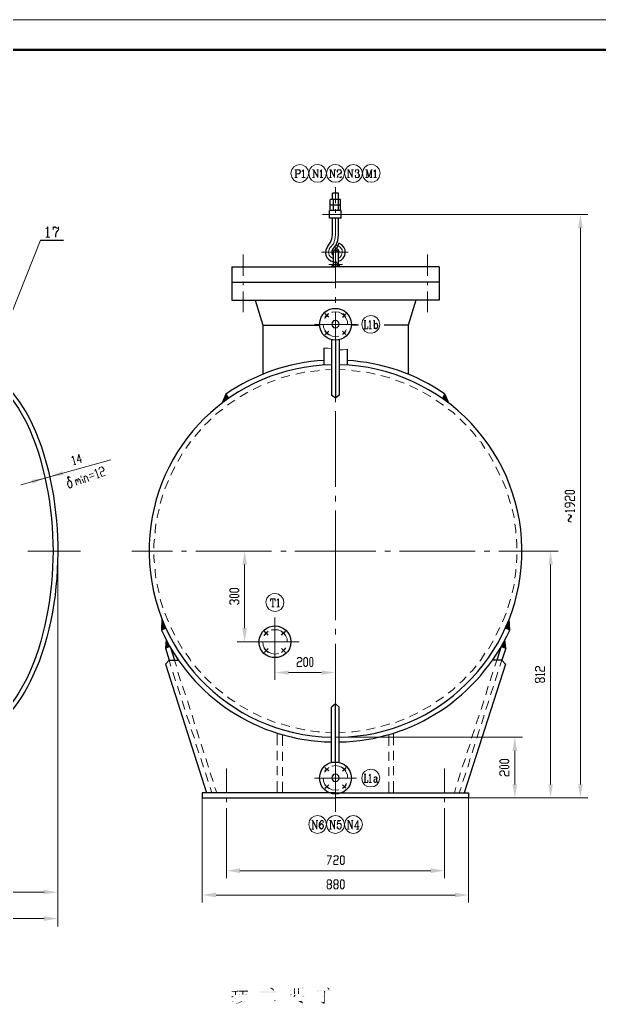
# Model space of a CAD drawing. Header units: millimetres. Extents: x -219 to 948, y -831 to -7.
# Drawn here: x 429.2 to 694.8, y -462.1 to -7 of the extents above; entities that cross this region are included whole.
import ezdxf

# ---------------------------------------------------------------- set-up
doc = ezdxf.new("R2010")
doc.units = ezdxf.units.MM
doc.layers.add('1', color=7, linetype='Continuous')

msp = doc.modelspace()

# ---------------------------------------------------------------- hatches: boundary and pattern name
h = msp.add_hatch(color=0)
h.dxf.hatch_style = 2
h.paths.add_polyline_path([(685.12, -102.39), (687.28, -102.39), (686.2, -96.27)])
h = msp.add_hatch(color=0)
h.dxf.hatch_style = 2
h.paths.add_polyline_path([(571.9, -120.21), (572.62, -120.21), (572.8, -119.13)])
h = msp.add_hatch(color=0)
h.dxf.hatch_style = 2
h.paths.add_polyline_path([(572.62, -120.21), (572.8, -119.13), (572.98, -119.67)])
h = msp.add_hatch(color=0)
h.dxf.hatch_style = 2
h.paths.add_polyline_path([(572.62, -120.21), (572.98, -120.21), (572.98, -119.67)])
h = msp.add_hatch(color=0)
h.dxf.hatch_style = 2
h.paths.add_polyline_path([(572.98, -120.21), (572.98, -119.67), (573.16, -120.03)])
h = msp.add_hatch(color=0)
h.dxf.hatch_style = 2
h.paths.add_polyline_path([(572.98, -120.21), (573.34, -120.21), (573.16, -120.03)])
h = msp.add_hatch(color=0)
h.dxf.hatch_style = 2
h.paths.add_polyline_path([(573.34, -120.21), (573.16, -120.03), (573.34, -120.03)])
h = msp.add_hatch(color=0)
h.dxf.hatch_style = 2
h.paths.add_polyline_path([(573.34, -120.21), (573.34, -120.03), (573.7, -120.21)])
h = msp.add_hatch(color=0)
h.dxf.hatch_style = 2
h.paths.add_polyline_path([(574.42, -120.21), (574.42, -120.03), (574.24, -120.21)])
h = msp.add_hatch(color=0)
h.dxf.hatch_style = 2
h.paths.add_polyline_path([(574.78, -120.21), (574.42, -120.21), (574.6, -120.03)])
h = msp.add_hatch(color=0)
h.dxf.hatch_style = 2
h.paths.add_polyline_path([(574.42, -120.21), (574.6, -120.03), (574.42, -120.03)])
h = msp.add_hatch(color=0)
h.dxf.hatch_style = 2
h.paths.add_polyline_path([(574.78, -120.21), (574.78, -119.67), (574.6, -120.03)])
h = msp.add_hatch(color=0)
h.dxf.hatch_style = 2
h.paths.add_polyline_path([(575.14, -120.21), (575.14, -119.13), (574.78, -119.67)])
h = msp.add_hatch(color=0)
h.dxf.hatch_style = 2
h.paths.add_polyline_path([(575.14, -120.21), (574.78, -120.21), (574.78, -119.67)])
h = msp.add_hatch(color=0)
h.dxf.hatch_style = 2
h.paths.add_polyline_path([(575.86, -120.21), (575.14, -120.21), (575.14, -119.13)])
h = msp.add_hatch(color=0)
h.dxf.hatch_style = 2
h.paths.add_polyline_path([(523.66, -178.71), (524.92, -180.69), (522.04, -182.67)])
h = msp.add_hatch(color=0)
h.dxf.hatch_style = 2
h.paths.add_polyline_path([(624.1, -178.71), (623.02, -180.69), (625.72, -182.67)])
h = msp.add_hatch(color=0)
h.dxf.hatch_style = 2
h.paths.add_polyline_path([(434.56, -217.95), (435.1, -219.75), (440.86, -217.23)])
h = msp.add_hatch(color=0)
h.dxf.hatch_style = 2
h.paths.add_polyline_path([(448.78, -213.99), (449.32, -215.79), (443.02, -216.51)])
h = msp.add_hatch(color=0)
h.dxf.hatch_style = 2
h.paths.add_polyline_path([(531.22, -256.83), (533.38, -256.83), (532.3, -250.71)])
h = msp.add_hatch(color=0)
h.dxf.hatch_style = 2
h.paths.add_polyline_path([(671.62, -256.83), (673.6, -256.83), (672.52, -250.71)])
h = msp.add_hatch(color=0)
h.dxf.hatch_style = 2
h.paths.add_polyline_path([(496.12, -285.99), (494.14, -286.89), (494.32, -281.67)])
h = msp.add_hatch(color=0)
h.dxf.hatch_style = 2
h.paths.add_polyline_path([(651.82, -285.99), (653.8, -286.89), (653.62, -281.67)])
h = msp.add_hatch(color=0)
h.dxf.hatch_style = 2
h.paths.add_polyline_path([(531.22, -285.99), (533.38, -285.99), (532.3, -292.29)])
h = msp.add_hatch(color=0)
h.dxf.hatch_style = 2
h.paths.add_polyline_path([(498.1, -294.45), (495.94, -295.17), (496.3, -291.21)])
h = msp.add_hatch(color=0)
h.dxf.hatch_style = 2
h.paths.add_polyline_path([(649.84, -294.45), (652, -295.17), (651.64, -291.21)])
h = msp.add_hatch(color=0)
h.dxf.hatch_style = 2
h.paths.add_polyline_path([(552.46, -305.43), (552.46, -307.41), (546.16, -306.33)])
h = msp.add_hatch(color=0)
h.dxf.hatch_style = 2
h.paths.add_polyline_path([(567.58, -305.43), (567.58, -307.41), (573.88, -306.33)])
h = msp.add_hatch(color=0)
h.dxf.hatch_style = 2
h.paths.add_polyline_path([(655.06, -342.33), (657.22, -342.33), (656.14, -336.03)])
h = msp.add_hatch(color=0)
h.dxf.hatch_style = 2
h.paths.add_polyline_path([(655.06, -357.63), (657.22, -357.63), (656.14, -363.75)])
h = msp.add_hatch(color=0)
h.dxf.hatch_style = 2
h.paths.add_polyline_path([(671.62, -357.63), (673.6, -357.63), (672.52, -363.75)])
h = msp.add_hatch(color=0)
h.dxf.hatch_style = 2
h.paths.add_polyline_path([(685.12, -357.63), (687.28, -357.63), (686.2, -363.75)])
h = msp.add_hatch(color=0)
h.dxf.hatch_style = 2
h.paths.add_polyline_path([(530.14, -396.15), (530.14, -398.31), (524.02, -397.23)])
h = msp.add_hatch(color=0)
h.dxf.hatch_style = 2
h.paths.add_polyline_path([(617.62, -396.15), (617.62, -398.31), (623.92, -397.23)])
h = msp.add_hatch(color=0)
h.dxf.hatch_style = 2
h.paths.add_polyline_path([(440.32, -406.05), (440.32, -408.03), (446.62, -407.13)])
h = msp.add_hatch(color=0)
h.dxf.hatch_style = 2
h.paths.add_polyline_path([(519.16, -407.31), (519.16, -409.47), (512.86, -408.39)])
h = msp.add_hatch(color=0)
h.dxf.hatch_style = 2
h.paths.add_polyline_path([(628.78, -407.31), (628.78, -409.47), (634.9, -408.39)])
h = msp.add_hatch(color=0)
h.dxf.hatch_style = 2
h.paths.add_polyline_path([(440.32, -418.11), (440.32, -420.27), (446.62, -419.19)])
h = msp.add_hatch(color=0)
h.dxf.hatch_style = 2
h.paths.add_polyline_path([(558.94, -450.51), (558.4, -451.05), (552.28, -451.23), (552.46, -451.41), (552.64, -451.23), (559.66, -451.23)])
h = msp.add_hatch(color=0)
h.dxf.hatch_style = 2
h.paths.add_polyline_path([(529.06, -452.13), (528.7, -452.49), (526.18, -452.49), (526.54, -452.67), (526.9, -452.67), (529.6, -452.67)])
h = msp.add_hatch(color=0)
h.dxf.hatch_style = 2
h.paths.add_polyline_path([(526.54, -454.83), (526.36, -454.83), (526.18, -454.83), (526.54, -455.55), (526.72, -455.37), (526.72, -455.19), (526.9, -455.19), (527.08, -455.19), (527.26, -455.01), (527.44, -454.83), (527.62, -454.83), (527.8, -454.83)])
h = msp.add_hatch(color=0)
h.dxf.hatch_style = 2
h.paths.add_polyline_path([(528.34, -452.67), (527.8, -452.67), (527.8, -454.47), (528.34, -454.11)])
h = msp.add_hatch(color=0)
h.dxf.hatch_style = 2
h.paths.add_polyline_path([(533.38, -451.95), (533.02, -452.31), (529.6, -452.31), (529.78, -452.67), (533.92, -452.67)])
h = msp.add_hatch(color=0)
h.dxf.hatch_style = 2
h.paths.add_polyline_path([(533.02, -453.75), (532.66, -454.11), (529.6, -454.11), (529.78, -454.29), (530.14, -454.11), (533.38, -454.11)])
h = msp.add_hatch(color=0)
h.dxf.hatch_style = 2
h.paths.add_polyline_path([(531.76, -454.11), (531.76, -452.67), (531.22, -452.67), (531.22, -454.11)])
h = msp.add_hatch(color=0)
h.dxf.hatch_style = 2
h.paths.add_polyline_path([(546.16, -452.31), (545.8, -452.67), (539.32, -452.67), (539.5, -453.03), (539.68, -453.03), (546.88, -453.03)])
h = msp.add_hatch(color=0)
h.dxf.hatch_style = 2
h.paths.add_polyline_path([(544.18, -450.87), (544, -451.05), (544.18, -451.23), (544.54, -451.41), (544.72, -451.59), (544.9, -451.59), (545.08, -451.77), (545.08, -451.95), (545.44, -452.31), (545.62, -452.31), (545.62, -452.13), (545.62, -451.95), (545.62, -451.59), (545.26, -451.23), (545.08, -451.23), (544.9, -451.23), (544.72, -451.05), (544.54, -451.05), (544.36, -450.87)])
h = msp.add_hatch(color=0)
h.dxf.hatch_style = 2
h.paths.add_polyline_path([(559.12, -454.47), (558.58, -455.19), (552.1, -455.19), (552.28, -455.37), (552.64, -455.37), (552.82, -455.19), (559.84, -455.19)])
h = msp.add_hatch(color=0)
h.dxf.hatch_style = 2
h.paths.add_polyline_path([(553.18, -451.95), (553.18, -452.31), (555.34, -452.31), (553.72, -452.31)])
h = msp.add_hatch(color=0)
h.dxf.hatch_style = 2
h.paths.add_polyline_path([(553.18, -453.93), (553.18, -454.47), (553.72, -454.29), (553.72, -453.93), (558.22, -453.93)])
h = msp.add_hatch(color=0)
h.dxf.hatch_style = 2
h.paths.add_polyline_path([(554.98, -451.23), (554.98, -452.31), (553.72, -452.31), (555.34, -452.31), (555.34, -451.23), (556.78, -451.23)])
h = msp.add_hatch(color=0)
h.dxf.hatch_style = 2
h.paths.add_polyline_path([(555.16, -454.11), (554.98, -454.29), (554.98, -454.47), (554.98, -454.65), (554.98, -454.83), (554.8, -454.83), (554.62, -455.19), (555.16, -455.19), (555.34, -454.83), (555.7, -454.47), (555.88, -454.47)])
h = msp.add_hatch(color=0)
h.dxf.hatch_style = 2
h.paths.add_polyline_path([(557.14, -451.23), (554.98, -451.23), (556.78, -451.23), (556.78, -452.31), (557.14, -452.31)])
h = msp.add_hatch(color=0)
h.dxf.hatch_style = 2
h.paths.add_polyline_path([(554.98, -452.49), (554.98, -453.75), (555.34, -453.75), (555.34, -452.49), (556.78, -452.49)])
h = msp.add_hatch(color=0)
h.dxf.hatch_style = 2
h.paths.add_polyline_path([(557.14, -452.49), (554.98, -452.49), (556.78, -452.49), (556.78, -453.75), (554.98, -453.75), (557.14, -453.75)])
h = msp.add_hatch(color=0)
h.dxf.hatch_style = 2
h.paths.add_polyline_path([(571.9, -451.95), (571.54, -452.31), (565.24, -452.31), (565.42, -452.67), (565.78, -452.67), (566.14, -452.49), (572.62, -452.49)])
h = msp.add_hatch(color=0)
h.dxf.hatch_style = 2
h.paths.add_polyline_path([(569.2, -452.49), (568.66, -452.49), (568.66, -455.01), (568.3, -455.19), (568.66, -455.19), (568.66, -457.17), (568.48, -457.35), (568.3, -457.53), (568.12, -457.53), (569.02, -457.53), (569.02, -453.03), (569.38, -453.03), (569.2, -452.67)])
h = msp.add_hatch(color=0)
h.dxf.hatch_style = 2
h.paths.add_polyline_path([(570.1, -450.69), (569.92, -450.69), (570.1, -450.87), (570.64, -451.59), (570.64, -451.77), (570.82, -451.95), (571, -451.95), (571, -451.77), (571.18, -451.59), (571, -451.23), (570.82, -451.23), (570.64, -450.87), (570.46, -450.87), (570.28, -450.87)])
h = msp.add_hatch(color=0)
h.dxf.hatch_style = 2
h.paths.add_polyline_path([(526.54, -457.35), (526.54, -457.53), (527.62, -457.53), (527.26, -457.53), (527.26, -457.35)])
h = msp.add_hatch(color=0)
h.dxf.hatch_style = 2
h.paths.add_polyline_path([(530.86, -456.99), (530.5, -457.35), (530.14, -457.35), (529.78, -457.71), (529.6, -457.71), (529.42, -457.89), (529.24, -457.89), (529.06, -458.07), (528.88, -458.07), (528.7, -458.07), (528.52, -458.07), (528.34, -458.25), (528.34, -458.43), (528.7, -458.25), (529.06, -458.25), (529.06, -458.07), (529.42, -458.07), (529.6, -458.07), (529.78, -457.89), (529.96, -457.89), (530.14, -457.71), (530.32, -457.71), (530.5, -457.53), (530.68, -457.53), (530.86, -457.35), (531.04, -457.35), (531.22, -456.99), (531.4, -456.99)])
h = msp.add_hatch(color=0)
h.dxf.hatch_style = 2
h.paths.add_polyline_path([(545.62, -456.63), (545.8, -456.81), (545.98, -456.99), (546.16, -456.99), (546.34, -456.99), (546.7, -456.63), (546.88, -456.63)])
h = msp.add_hatch(color=0)
h.dxf.hatch_style = 2
h.paths.add_polyline_path([(557.86, -456.99), (556.6, -456.99), (556.78, -456.99), (557.14, -457.17), (557.14, -457.35), (557.5, -457.35), (557.86, -457.53), (558.04, -457.71), (558.22, -457.71), (558.4, -457.71), (558.58, -458.07), (558.94, -458.07), (558.94, -457.53), (558.76, -457.35), (558.58, -457.35), (558.58, -457.17), (558.4, -457.17), (558.4, -456.99), (558.04, -456.99)])
h = msp.add_hatch(color=0)
h.dxf.hatch_style = 2
h.paths.add_polyline_path([(567.22, -457.35), (567.22, -457.53), (567.4, -457.53), (567.58, -457.71), (567.76, -457.71), (567.94, -457.71), (568.12, -457.89), (568.12, -458.07), (568.3, -458.07), (568.3, -458.25), (568.66, -458.25), (569.02, -457.89), (569.02, -457.71), (569.02, -457.53), (567.94, -457.53), (567.58, -457.35)])

# ---------------------------------------------------------------- linework, layer by layer
at = {"layer": '1', "color": 0, "lineweight": 5}
for points in [[(-218.84, -6.99), (-218.84, -830.85), (947.56, -830.85), (947.56, -6.99), (-218.84, -6.99)], [(555.7, -75.75), (555.7, -79.35)], [(555.88, -75.75), (555.88, -79.35)], [(558.58, -76.47), (559.3, -75.75), (559.3, -79.35)], [(559.3, -75.75), (559.3, -79.35)], [(563.44, -75.75), (563.98, -75.75)], [(563.98, -75.75), (563.98, -79.35)], [(563.98, -75.75), (565.78, -78.99)], [(563.98, -76.11), (565.78, -79.35), (565.78, -75.75)], [(565.42, -75.75), (566.14, -75.75)], [(566.86, -76.47), (567.58, -75.75), (567.58, -79.35)], [(567.4, -75.75), (567.4, -79.35)], [(571.18, -75.75), (571.9, -75.75)], [(571.72, -75.75), (571.72, -79.35)], [(571.9, -75.75), (573.52, -78.99)], [(571.9, -76.11), (573.52, -79.35), (573.52, -75.75)], [(573.16, -75.75), (574.06, -75.75)], [(575.86, -75.75), (576.22, -75.75), (576.4, -76.11), (576.58, -76.47), (576.58, -76.83), (576.4, -77.19), (575.5, -77.91)], [(579.46, -75.75), (580, -75.75)], [(579.82, -75.75), (579.82, -79.35)], [(580, -75.75), (581.62, -78.99)], [(580, -76.11), (581.62, -79.35), (581.62, -75.75)], [(581.26, -75.75), (582.16, -75.75)], [(583.06, -76.47), (583.06, -76.47), (583.06, -76.83), (582.88, -76.47), (582.88, -76.47), (583.06, -76.11), (583.06, -75.75), (583.6, -75.75), (584.14, -75.75), (584.5, -75.75), (584.68, -76.11), (584.68, -76.83), (584.5, -77.19), (584.14, -77.19), (583.78, -77.19)], [(587.74, -75.75), (588.46, -75.75)], [(588.28, -75.75), (588.28, -79.35)], [(588.28, -75.75), (589.18, -79.35), (590.26, -75.75), (590.26, -79.35)], [(588.46, -75.75), (589.18, -78.99)], [(590.26, -75.75), (590.8, -75.75)], [(590.44, -75.75), (590.44, -79.35)], [(591.52, -76.47), (591.88, -76.11), (592.24, -75.75), (592.24, -79.35)], [(592.06, -75.75), (592.06, -79.35)], [(555.34, -79.35), (556.42, -79.35)], [(558.58, -79.35), (560.02, -79.35)], [(563.44, -79.35), (564.34, -79.35)], [(566.86, -79.35), (568.12, -79.35)], [(571.18, -79.35), (572.08, -79.35)], [(574.78, -78.99), (574.78, -78.99), (575.14, -78.99), (575.86, -79.35), (576.22, -79.35), (576.58, -78.99), (576.58, -78.99)], [(575.14, -78.99), (575.86, -79.35), (576.4, -79.35), (576.58, -79.35), (576.58, -78.99), (576.58, -78.63)], [(579.46, -79.35), (580.36, -79.35)], [(584.5, -77.55), (584.68, -78.27), (584.68, -78.63), (584.5, -78.99), (584.5, -79.35), (584.14, -79.35)], [(587.74, -79.35), (588.82, -79.35)], [(589.9, -79.35), (590.8, -79.35)], [(591.52, -79.35), (592.78, -79.35)], [(573.88, -91.05), (573.88, -83.67)], [(573.88, -95.55), (573.88, -93.75)], [(580.18, -96.27), (567.94, -96.27)], [(573.88, -105.63), (573.88, -98.25)], [(580.18, -96.27), (689.62, -96.27)], [(441.22, -102.75), (441.58, -102.57), (442.12, -101.85), (442.12, -106.71)], [(441.94, -102.03), (441.94, -106.71)], [(444.46, -101.85), (444.46, -103.29)], [(444.46, -102.75), (444.64, -102.39), (445, -101.85), (445.36, -101.85), (446.26, -102.57), (446.62, -102.57), (446.98, -102.39), (446.98, -101.85)], [(444.64, -102.39), (445, -102.03), (445.36, -102.03), (446.26, -102.57)], [(446.98, -103.29), (445.9, -104.37), (445.72, -104.91), (445.54, -105.63), (445.54, -106.71)], [(446.98, -101.85), (446.98, -102.57), (446.98, -103.29), (446.08, -104.37), (445.9, -104.91), (445.72, -105.63), (445.72, -106.71)], [(686.2, -357.63), (686.2, -102.39)], [(414.22, -169.35), (438.7, -107.97)], [(441.22, -106.71), (443.02, -106.71)], [(571.54, -111.39), (572.98, -109.77), (573.7, -107.79), (573.88, -105.63)], [(579.82, -113.55), (567.58, -113.55)], [(573.88, -130.11), (573.88, -111.39)], [(575.14, -116.43), (576.04, -115.89), (576.76, -114.99), (576.94, -113.73), (576.94, -112.47), (576.22, -111.39), (575.14, -110.67), (574.06, -110.49)], [(531.58, -114.63), (531.58, -124.35)], [(616.18, -114.63), (616.18, -124.35)], [(577.12, -119.13), (570.82, -119.13)], [(531.58, -127.05), (531.58, -128.67)], [(616.18, -127.05), (616.18, -128.67)], [(531.58, -131.55), (531.58, -141.09)], [(616.18, -131.55), (616.18, -141.09)], [(573.88, -136.77), (573.88, -134.25)], [(579.46, -146.67), (579.46, -145.23), (578.74, -143.79), (578.02, -142.71), (576.76, -141.63), (575.5, -141.09), (573.88, -140.91), (572.44, -141.09), (572.26, -141.27)], [(573.88, -175.65), (573.88, -140.91)], [(569.92, -142.53), (569.92, -142.71), (569.02, -143.79), (569.02, -143.97)], [(587.02, -144.87), (587.92, -144.87)], [(587.38, -144.87), (587.38, -148.65)], [(587.56, -144.87), (587.56, -148.65)], [(589.36, -145.59), (589.54, -145.41), (589.9, -144.87), (589.9, -148.65)], [(589.9, -145.05), (589.9, -148.65)], [(591.34, -144.87), (591.88, -144.87)], [(591.7, -144.87), (591.7, -148.65)], [(591.88, -144.87), (591.88, -148.65)], [(573.88, -146.67), (564.34, -146.67)], [(568.3, -146.67), (568.48, -148.11), (569.02, -149.37), (569.92, -150.63), (571.18, -151.53), (572.44, -152.07), (573.88, -152.25), (575.5, -152.07), (575.5, -152.07)], [(573.88, -146.67), (583.6, -146.67)], [(577.84, -150.63), (578.02, -150.63), (578.74, -149.37), (578.92, -149.19)], [(579.46, -146.67), (579.46, -146.49)], [(587.02, -148.65), (588.82, -148.65), (588.82, -147.57), (588.82, -148.65)], [(589.36, -148.65), (590.44, -148.65)], [(591.88, -146.67), (592.06, -146.31), (592.42, -146.13), (592.6, -146.13), (592.96, -146.31), (593.14, -146.67), (593.32, -147.21), (593.32, -147.57), (593.14, -148.11), (592.96, -148.47), (592.6, -148.65), (592.42, -148.65), (592.06, -148.47), (591.88, -148.11)], [(592.6, -146.13), (592.78, -146.31), (593.14, -146.67), (593.14, -147.21), (593.14, -147.57), (593.14, -148.11), (592.78, -148.47), (592.6, -148.65)], [(568.66, -157.65), (570.46, -157.65), (572.08, -157.83)], [(575.68, -158.37), (577.48, -158.37), (579.28, -158.01)], [(566.68, -167.73), (565.78, -167.91), (562.54, -168.27)], [(572.08, -167.37), (569.38, -167.55)], [(578.38, -167.55), (575.68, -167.37)], [(585.22, -168.27), (581.98, -167.91), (581.26, -167.73)], [(546.34, -172.23), (542.56, -173.67)], [(553, -170.07), (549.04, -171.15)], [(559.84, -168.63), (559.66, -168.63), (555.7, -169.53)], [(592.06, -169.53), (588.28, -168.63), (588.1, -168.63)], [(598.9, -171.15), (594.76, -170.07)], [(605.38, -173.67), (601.42, -172.23)], [(539.86, -174.75), (536.26, -176.55)], [(611.68, -176.55), (607.9, -174.75)], [(527.8, -181.41), (525.1, -183.21), (524.38, -183.75)], [(533.74, -177.81), (530.32, -179.79), (530.14, -179.79)], [(573.88, -182.31), (573.88, -179.79)], [(617.62, -179.79), (617.44, -179.79), (614.02, -177.81)], [(623.38, -183.75), (622.66, -183.21), (619.96, -181.41)], [(522.22, -185.55), (520.24, -186.99), (518.98, -188.07)], [(573.88, -221.19), (573.88, -186.45)], [(628.78, -188.07), (627.7, -186.99), (625.54, -185.55)], [(517, -190.05), (515.56, -191.31), (513.94, -192.93)], [(633.82, -192.93), (632.38, -191.31), (630.94, -190.05)], [(512.14, -194.91), (511.24, -195.99), (509.44, -198.15)], [(638.5, -198.15), (636.7, -195.99), (635.62, -194.91)], [(507.64, -200.31), (507.28, -200.67), (505.3, -203.55)], [(642.46, -203.55), (640.66, -200.67), (640.12, -200.31)], [(470.92, -208.77), (429.7, -220.29)], [(453.1, -207.87), (453.46, -207.15), (454.54, -211.11)], [(457.6, -208.77), (455.62, -209.31), (456.34, -206.25), (457.42, -210.21)], [(503.68, -206.07), (501.7, -209.49)], [(646.24, -209.49), (644.26, -206.07), (644.08, -206.07)], [(454, -211.11), (454.9, -210.93)], [(463.54, -213.99), (463.9, -213.09), (465.34, -217.05)], [(465.52, -213.27), (465.7, -212.37), (466.78, -212.01), (467.5, -212.55), (467.86, -213.27), (467.5, -213.99), (466.42, -214.35), (466.24, -215.07), (466.78, -216.51), (468.58, -215.79)], [(500.26, -212.01), (498.46, -215.79)], [(649.3, -215.79), (647.5, -212.01)], [(452.02, -221.55), (451.66, -221.19), (451.3, -220.29), (451.3, -218.85), (451.66, -218.49), (452.02, -218.31), (452.02, -218.31), (452.38, -218.49), (452.74, -218.67), (452.92, -219.03), (453.1, -219.75), (453.28, -220.47), (453.1, -221.19), (452.74, -221.55)], [(455.44, -220.47), (454.54, -217.95)], [(454.9, -218.67), (455.08, -217.77), (455.8, -218.31), (455.98, -219.03)], [(455.8, -218.31), (455.98, -217.41), (456.7, -217.95), (457.42, -219.75)], [(457.42, -216.87), (457.24, -216.15)], [(458.5, -219.39), (457.78, -217.59)], [(459.4, -219.21), (458.5, -216.51)], [(458.68, -217.23), (458.86, -216.33), (459.4, -216.15), (460.12, -216.69), (460.84, -218.67)], [(461.02, -215.61), (462.82, -214.89)], [(463.36, -216.15), (461.38, -216.87)], [(464.8, -217.23), (465.7, -216.87)], [(497.38, -218.31), (495.76, -222.09)], [(652.18, -222.09), (650.56, -218.31)], [(683.5, -223.89), (682.78, -224.43), (679.9, -224.43), (679.18, -223.89), (679.18, -223.35), (679.9, -222.81), (682.78, -222.81), (683.5, -223.35), (683.5, -223.89)], [(494.86, -224.79), (493.6, -228.75)], [(573.88, -227.85), (573.88, -225.33)], [(654.16, -228.75), (652.9, -224.79)], [(679.9, -227.49), (679.18, -226.95), (679.18, -225.87), (679.9, -225.51), (680.62, -225.51), (681.34, -225.87), (681.34, -226.95), (682.06, -227.49), (683.5, -227.49), (683.5, -225.51)], [(493.06, -231.45), (492.16, -235.05), (492.16, -235.41)], [(573.88, -250.71), (573.88, -231.99)], [(655.78, -235.41), (655.78, -235.05), (654.88, -231.45)], [(683.5, -230.19), (683.5, -229.65), (682.06, -228.57), (679.9, -228.57), (679.18, -229.11), (679.18, -230.19), (679.9, -230.55), (680.62, -230.55), (681.34, -230.19), (681.34, -228.57)], [(683.5, -232.71), (683.5, -231.63)], [(679.9, -232.71), (679.18, -232.17), (683.5, -232.17)], [(682.06, -237.21), (681.52, -237.21), (680.98, -237.03), (680.62, -236.67), (680.62, -236.31), (680.98, -235.95), (681.52, -235.23), (681.7, -234.87), (681.7, -234.51), (681.52, -234.15), (681.16, -233.97), (680.62, -233.97)], [(681.16, -233.97), (681.7, -234.15), (682.06, -234.51), (682.06, -234.87), (681.7, -235.23), (680.98, -235.95), (680.98, -236.31), (680.98, -236.67), (680.98, -237.03), (681.52, -237.21)], [(491.62, -238.11), (491.26, -241.35), (491.26, -242.43)], [(656.68, -242.43), (656.68, -241.35), (656.14, -238.11)], [(490.9, -245.13), (490.72, -247.47), (490.72, -249.27)], [(657.04, -249.27), (657.04, -247.47), (656.86, -245.13)], [(457.06, -250.71), (432.94, -250.71)], [(446.62, -250.71), (446.62, -376.53)], [(499.18, -250.71), (480.64, -250.71)], [(490.72, -252.15), (490.72, -253.77), (490.9, -256.11)], [(505.66, -250.71), (503.32, -250.71)], [(544.54, -250.71), (509.98, -250.71)], [(535.18, -250.71), (528.88, -250.71)], [(551.38, -250.71), (548.86, -250.71)], [(573.88, -250.71), (555.34, -250.71)], [(573.88, -250.71), (573.88, -250.53)], [(573.88, -250.71), (592.42, -250.71)], [(573.88, -250.71), (573.88, -282.39)], [(596.56, -250.71), (599.08, -250.71)], [(603.22, -250.71), (637.96, -250.71)], [(642.1, -250.71), (644.62, -250.71)], [(648.76, -250.71), (667.3, -250.71)], [(656.86, -256.11), (657.04, -253.77), (657.04, -252.15)], [(667.3, -250.71), (675.94, -250.71)], [(491.26, -258.99), (491.26, -260.07), (491.62, -263.13)], [(532.3, -285.99), (532.3, -256.83)], [(656.14, -263.13), (656.68, -260.07), (656.68, -258.99)], [(672.52, -357.63), (672.52, -256.83)], [(492.16, -265.83), (492.16, -266.19), (493.06, -269.79)], [(529.6, -268.89), (528.88, -269.43), (526.18, -269.43), (525.46, -268.89), (525.46, -268.35), (526.18, -267.81), (528.88, -267.81), (529.6, -268.35), (529.6, -268.89)], [(654.88, -269.79), (655.78, -266.19), (655.78, -265.83)], [(493.6, -272.67), (494.86, -276.63)], [(529.6, -271.41), (528.88, -271.95), (526.18, -271.95), (525.46, -271.41), (525.46, -270.87), (526.18, -270.51), (528.88, -270.51), (529.6, -270.87), (529.6, -271.41)], [(526.18, -275.19), (525.46, -274.47), (525.46, -273.57), (526.18, -273.03), (526.72, -273.03), (527.44, -273.57), (527.44, -274.11)], [(527.44, -273.57), (528.16, -273.03), (528.88, -273.03), (529.6, -273.57), (529.6, -274.47), (528.88, -275.19)], [(544.36, -272.49), (544.18, -273.57), (544.18, -272.49), (546.34, -272.49), (546.34, -273.57), (546.16, -272.49)], [(545.26, -272.49), (545.26, -276.27)], [(545.26, -272.49), (545.26, -276.27)], [(547.06, -273.21), (547.42, -273.03), (547.78, -272.49), (547.78, -276.27)], [(547.6, -272.67), (547.6, -276.27)], [(652.9, -276.63), (654.16, -272.67)], [(544.72, -276.27), (545.8, -276.27)], [(547.06, -276.27), (548.32, -276.27)], [(494.14, -286.89), (494.32, -281.67)], [(495.76, -279.15), (497.38, -283.11)], [(546.16, -303.45), (546.16, -281.13)], [(650.56, -283.11), (652.18, -279.15)], [(653.8, -286.89), (653.62, -281.67)], [(498.46, -285.63), (500.26, -289.23)], [(551.74, -292.29), (551.74, -290.85), (551.02, -289.41), (550.12, -288.15), (549.04, -287.43), (547.6, -286.71), (546.16, -286.71), (544.72, -286.71), (544.54, -286.89)], [(573.88, -286.35), (573.88, -288.87)], [(647.5, -289.23), (649.3, -285.63)], [(495.94, -295.17), (496.3, -291.21)], [(542.2, -288.15), (541.3, -289.41), (541.3, -289.59)], [(652, -295.17), (651.64, -291.21)], [(501.7, -291.75), (503.68, -295.35)], [(535, -292.29), (528.88, -292.29)], [(557.32, -292.29), (535, -292.29)], [(540.58, -292.29), (540.76, -293.73), (541.3, -294.99), (542.2, -296.25), (543.46, -297.15), (544.72, -297.69), (546.16, -297.87), (547.6, -297.69), (547.78, -297.69)], [(550.12, -296.25), (551.02, -294.99), (551.02, -294.99)], [(551.74, -292.29), (551.74, -292.11)], [(573.88, -293.19), (573.88, -327.75)], [(644.08, -295.35), (644.26, -295.35), (646.24, -291.75)], [(505.3, -297.51), (507.28, -300.39), (507.64, -301.11)], [(556.42, -300.03), (556.96, -299.49), (557.86, -299.49), (558.58, -300.03), (558.58, -300.75), (557.86, -301.47), (556.96, -301.47), (556.42, -302.19), (556.42, -303.63), (558.58, -303.63)], [(560.02, -303.63), (559.48, -302.91), (559.48, -300.03), (560.02, -299.49), (560.56, -299.49), (561.1, -300.03), (561.1, -302.91), (560.56, -303.63), (560.02, -303.63)], [(562.54, -303.63), (562.18, -302.91), (562.18, -300.03), (562.54, -299.49), (563.26, -299.49), (563.62, -300.03), (563.62, -302.91), (563.26, -303.63), (562.54, -303.63)], [(640.12, -301.11), (640.66, -300.39), (642.46, -297.51)], [(498.46, -303.45), (497.74, -300.75)], [(500.98, -303.45), (500.08, -300.75)], [(509.44, -303.27), (511.24, -305.43), (512.14, -306.33)], [(546.16, -303.45), (546.16, -309.75)], [(635.62, -306.33), (636.7, -305.43), (638.5, -303.27)], [(646.96, -303.45), (647.86, -300.75)], [(649.3, -303.45), (650.2, -300.75)], [(666.22, -305.79), (665.68, -305.07), (665.68, -304.17), (666.22, -303.63), (666.94, -303.63), (667.66, -304.17), (667.66, -305.07), (668.38, -305.79), (669.82, -305.79), (669.82, -303.63)], [(500.62, -310.11), (499.36, -306.15)], [(502.96, -310.11), (501.7, -306.15)], [(513.94, -308.31), (515.56, -309.93), (517, -311.19)], [(552.46, -306.33), (567.58, -306.33)], [(573.88, -305.25), (573.88, -309.75)], [(630.94, -311.19), (632.38, -309.93), (633.82, -308.31)], [(644.8, -310.11), (646.06, -306.15)], [(647.14, -310.11), (648.4, -306.15)], [(666.22, -307.77), (665.68, -307.23), (669.82, -307.23)], [(667.66, -309.39), (668.38, -308.85), (669.1, -308.85), (669.82, -309.39), (669.82, -310.47)], [(669.82, -307.77), (669.82, -306.69)], [(502.78, -316.59), (501.52, -312.63)], [(505.12, -316.59), (503.86, -312.63)], [(518.98, -313.17), (520.24, -314.25), (522.22, -315.87)], [(625.54, -315.87), (627.7, -314.25), (628.78, -313.17)], [(642.82, -316.59), (643.9, -312.63)], [(644.98, -316.59), (646.42, -312.63)], [(524.38, -317.49), (525.1, -318.03), (527.8, -319.83)], [(619.96, -319.83), (622.66, -318.03), (623.38, -317.49)], [(504.94, -323.25), (503.68, -319.29)], [(507.28, -323.25), (506.02, -319.29)], [(530.14, -321.45), (530.32, -321.63), (533.74, -323.43)], [(614.02, -323.43), (617.44, -321.63), (617.62, -321.45)], [(640.66, -323.25), (641.92, -319.29)], [(642.82, -323.25), (644.26, -319.29)], [(507.1, -329.91), (505.66, -325.95)], [(509.26, -329.91), (508.18, -325.95)], [(536.26, -324.87), (539.86, -326.67)], [(607.9, -326.67), (611.68, -324.87)], [(638.5, -329.91), (639.76, -325.95)], [(640.84, -329.91), (642.1, -325.95)], [(542.56, -327.75), (546.34, -329.19)], [(549.04, -329.91), (553, -331.17)], [(555.7, -331.71), (559.66, -332.61), (559.84, -332.61)], [(573.88, -332.07), (573.88, -334.41)], [(588.1, -332.61), (588.28, -332.61), (592.06, -331.71)], [(594.76, -331.17), (598.9, -329.91)], [(601.42, -329.19), (605.38, -327.75)], [(509.26, -336.39), (507.82, -332.43)], [(511.42, -336.39), (510.16, -332.43)], [(547.24, -339.63), (547.24, -334.23)], [(549.58, -339.99), (549.58, -334.95)], [(562.54, -333.15), (565.78, -333.51), (566.68, -333.51)], [(569.38, -333.69), (572.08, -333.87)], [(573.88, -336.03), (659.74, -336.03)], [(575.68, -333.87), (578.38, -333.69)], [(581.26, -333.51), (581.98, -333.51), (585.22, -333.15)], [(598.36, -339.99), (598.36, -334.95)], [(600.52, -339.63), (600.52, -334.23)], [(636.34, -336.39), (637.6, -332.43)], [(638.68, -336.39), (639.94, -332.43)], [(511.24, -343.23), (509.98, -339.27)], [(513.58, -343.23), (512.32, -339.27)], [(573.88, -338.55), (573.88, -370.23)], [(634.18, -343.23), (635.62, -339.27)], [(636.52, -343.23), (637.78, -339.27)], [(513.4, -349.71), (512.14, -345.75)], [(515.74, -349.71), (514.48, -345.75)], [(547.24, -346.47), (547.24, -342.33)], [(549.58, -346.83), (549.58, -342.69)], [(598.36, -346.83), (598.36, -342.69)], [(600.52, -346.47), (600.52, -342.33)], [(632.02, -349.71), (633.46, -345.75)], [(634.54, -349.71), (635.62, -345.75)], [(656.14, -342.33), (656.14, -357.63)], [(524.02, -350.43), (524.02, -361.23)], [(547.24, -353.49), (547.24, -349.35)], [(549.58, -353.67), (549.58, -349.71)], [(579.46, -354.75), (579.46, -353.31), (578.74, -351.87), (578.02, -350.79), (576.76, -349.71), (575.5, -349.35), (573.88, -348.99), (572.44, -349.35), (572.26, -349.35)], [(598.36, -353.67), (598.36, -349.71)], [(600.52, -353.49), (600.52, -349.35)], [(623.92, -350.43), (623.92, -361.23)], [(653.44, -347.37), (652.72, -347.91), (650.02, -347.91), (649.3, -347.37), (649.3, -346.83), (650.02, -346.29), (652.72, -346.29), (653.44, -346.83), (653.44, -347.37)], [(653.44, -350.07), (652.72, -350.43), (650.02, -350.43), (649.3, -350.07), (649.3, -349.35), (650.02, -348.99), (652.72, -348.99), (653.44, -349.35), (653.44, -350.07)], [(515.56, -356.37), (514.3, -352.41)], [(517.9, -356.37), (516.46, -352.41)], [(573.88, -354.75), (564.34, -354.75)], [(568.3, -354.75), (568.48, -356.19), (569.02, -357.63), (569.92, -358.71), (571.18, -359.61), (572.44, -360.15), (573.88, -360.33), (575.5, -360.15), (575.5, -360.15)], [(569.92, -350.79), (569.02, -351.87), (569.02, -352.05)], [(573.88, -354.75), (583.6, -354.75)], [(579.46, -354.75), (579.46, -354.57)], [(587.02, -352.95), (587.92, -352.95)], [(587.38, -352.95), (587.38, -356.73)], [(587.56, -352.95), (587.56, -356.73)], [(589.36, -353.67), (589.54, -353.49), (589.9, -352.95), (589.9, -356.73)], [(589.9, -353.13), (589.9, -356.73)], [(592.78, -354.57), (592.78, -356.19), (592.96, -356.55), (593.14, -356.73), (593.32, -356.73)], [(630.04, -356.37), (631.3, -352.41)], [(632.38, -356.37), (633.64, -352.41)], [(650.02, -353.67), (649.3, -353.13), (649.3, -352.05), (650.02, -351.51), (650.74, -351.51), (651.46, -352.05), (651.46, -353.13), (652, -353.67), (653.44, -353.67), (653.44, -351.51)], [(517.18, -361.59), (516.46, -359.07)], [(519.52, -361.59), (518.62, -359.07)], [(547.24, -361.59), (547.24, -356.19)], [(549.58, -361.59), (549.58, -356.55)], [(577.84, -358.71), (578.02, -358.71), (578.74, -357.63), (578.92, -357.27)], [(587.02, -356.73), (588.82, -356.73), (588.82, -355.65), (588.82, -356.73)], [(589.36, -356.73), (590.44, -356.73)], [(592.06, -355.29), (591.7, -355.47), (591.7, -355.83), (591.7, -356.19), (591.7, -356.55), (592.06, -356.73)], [(598.36, -361.59), (598.36, -356.55)], [(600.52, -361.59), (600.52, -356.19)], [(628.42, -361.59), (629.14, -359.07)], [(630.58, -361.59), (631.48, -359.07)], [(512.86, -363.75), (512.86, -411.81)], [(634.9, -363.75), (634.9, -411.81)], [(634.9, -363.75), (659.74, -363.75)], [(656.14, -363.75), (675.94, -363.75)], [(675.94, -363.75), (689.62, -363.75)], [(524.02, -364.11), (524.02, -365.73)], [(524.02, -368.61), (524.02, -379.41)], [(623.92, -364.11), (623.92, -365.73)], [(623.92, -368.61), (623.92, -379.41)], [(446.62, -376.53), (446.62, -410.55)], [(563.08, -374.19), (563.62, -374.19)], [(563.62, -374.19), (563.62, -378.15)], [(563.62, -374.19), (565.42, -377.79)], [(563.62, -374.55), (565.42, -378.15), (565.42, -374.19)], [(565.06, -374.19), (565.78, -374.19)], [(568.3, -374.91), (568.12, -374.91), (568.3, -375.27), (568.3, -374.91), (568.3, -374.91), (568.3, -374.55), (567.94, -374.19), (567.58, -374.19), (567.04, -374.55), (566.86, -374.91), (566.68, -375.27), (566.5, -375.99), (566.5, -377.07), (566.68, -377.43), (566.86, -377.79), (567.4, -378.15), (567.58, -378.15), (568.12, -377.79), (568.3, -377.43), (568.48, -377.07), (568.48, -376.71), (568.3, -376.35), (568.12, -375.99), (567.58, -375.63), (567.58, -375.63), (567.04, -375.99), (566.86, -376.35), (566.68, -376.71)], [(567.58, -374.19), (566.86, -374.91), (566.86, -375.27), (566.68, -375.99), (566.68, -377.07), (566.86, -377.43), (567.04, -377.79), (567.4, -378.15)], [(567.58, -378.15), (567.94, -377.79), (568.3, -377.43), (568.3, -377.07), (568.3, -376.71), (568.3, -376.35), (567.94, -375.99), (567.58, -375.63)], [(571.18, -374.19), (571.9, -374.19)], [(571.72, -374.19), (571.72, -378.15)], [(571.9, -374.19), (573.52, -377.79)], [(571.9, -374.55), (573.52, -378.15), (573.52, -374.19)], [(573.16, -374.19), (574.06, -374.19)], [(574.96, -374.19), (574.78, -375.99), (574.96, -375.63), (575.5, -375.63), (575.86, -375.63), (576.22, -375.63), (576.58, -375.99), (576.58, -376.71), (576.58, -377.07), (576.58, -377.43), (576.22, -377.79), (575.86, -378.15), (575.5, -378.15), (574.96, -377.79), (574.78, -377.79), (574.78, -377.43), (574.78, -377.07), (574.78, -377.07), (574.96, -377.07), (574.78, -377.43)], [(574.96, -374.19), (576.4, -374.19)], [(574.96, -374.55), (575.68, -374.55), (576.4, -374.19)], [(575.86, -375.63), (576.22, -375.63), (576.4, -375.99), (576.58, -376.71), (576.58, -377.07), (576.4, -377.43), (576.22, -377.79), (575.86, -378.15)], [(579.46, -374.19), (580, -374.19)], [(579.82, -374.19), (579.82, -378.15)], [(580, -374.19), (581.62, -377.79)], [(580, -374.55), (581.62, -378.15), (581.62, -374.19)], [(581.26, -374.19), (581.98, -374.19)], [(584.14, -378.15), (584.14, -374.19), (582.7, -377.07), (584.86, -377.07)], [(584.14, -374.55), (584.14, -378.15)], [(524.02, -379.41), (524.02, -400.65)], [(563.08, -378.15), (563.98, -378.15)], [(571.18, -378.15), (572.08, -378.15)], [(579.46, -378.15), (580.18, -378.15)], [(583.6, -378.15), (584.68, -378.15)], [(623.92, -379.41), (623.92, -400.65)], [(570.1, -390.39), (572.08, -390.39), (570.46, -394.35)], [(573.16, -390.93), (573.7, -390.39), (574.78, -390.39), (575.14, -390.93), (575.14, -391.65), (574.78, -392.37), (573.7, -392.37), (573.16, -393.09), (573.16, -394.35), (575.14, -394.35)], [(576.76, -394.35), (576.22, -393.81), (576.22, -390.93), (576.76, -390.39), (577.3, -390.39), (577.84, -390.93), (577.84, -393.81), (577.3, -394.35), (576.76, -394.35)], [(530.14, -397.23), (617.62, -397.23)], [(570.46, -405.51), (570.1, -404.79), (570.1, -404.07), (570.46, -403.35), (571.54, -403.35), (572.08, -402.81), (572.08, -402.09), (571.54, -401.37), (570.46, -401.37), (570.1, -402.09), (570.1, -402.81), (570.46, -403.35)], [(571.54, -403.35), (572.08, -404.07), (572.08, -404.79), (571.54, -405.51), (570.46, -405.51)], [(573.7, -405.51), (573.16, -404.79), (573.16, -404.07), (573.7, -403.35), (574.78, -403.35), (575.14, -402.81), (575.14, -402.09), (574.78, -401.37), (573.7, -401.37), (573.16, -402.09), (573.16, -402.81), (573.7, -403.35)], [(574.78, -403.35), (575.14, -404.07), (575.14, -404.79), (574.78, -405.51), (573.7, -405.51)], [(576.76, -405.51), (576.22, -404.79), (576.22, -402.09), (576.76, -401.37), (577.3, -401.37), (577.84, -402.09), (577.84, -404.79), (577.3, -405.51), (576.76, -405.51)], [(440.32, -407.13), (405.58, -407.13)], [(519.16, -408.39), (628.78, -408.39)], [(446.62, -410.55), (446.62, -422.79)], [(440.32, -419.19), (-79.88, -419.19)]]:
    msp.add_lwpolyline(points, dxfattribs=at)
at = {"layer": '1', "color": 0, "lineweight": 50}
msp.add_lwpolyline([(-184.1, -20.67), (-184.1, -816.99), (933.7, -816.99), (933.7, -20.67), (-184.1, -20.67)], dxfattribs=at)
at = {"layer": '1', "color": 0, "lineweight": 25}
for points in [[(576.22, -89.43), (571.54, -89.43)], [(571.54, -94.47), (571.54, -89.43)], [(575.32, -86.55), (572.62, -86.55)], [(572.62, -89.43), (572.62, -86.55)], [(572.8, -89.43), (572.8, -94.47)], [(575.14, -89.43), (575.14, -94.47)], [(575.32, -89.43), (575.32, -86.55)], [(576.22, -94.47), (576.22, -89.43)], [(576.58, -94.47), (571.18, -94.47)], [(571.18, -97.89), (571.18, -94.47)], [(576.22, -91.95), (571.54, -91.95)], [(576.58, -97.89), (576.58, -94.47)], [(576.58, -97.89), (571.18, -97.89)], [(572.62, -105.63), (572.62, -97.89)], [(575.32, -105.63), (575.32, -97.89)], [(438.7, -107.97), (449.32, -107.97)], [(570.64, -110.49), (571.72, -109.05), (572.26, -107.43), (572.62, -105.63)], [(572.62, -112.47), (574.06, -110.49), (574.96, -108.15), (575.32, -105.63)], [(572.62, -112.47), (572.26, -113.19), (572.26, -114.27), (572.8, -114.99)], [(575.14, -113.55), (574.78, -113.01), (574.42, -112.65), (573.88, -112.47), (573.34, -112.65), (572.98, -113.01), (572.8, -113.55)], [(572.8, -113.55), (572.8, -119.13)], [(575.5, -109.41), (574.42, -111.93)], [(575.14, -114.99), (575.5, -114.27), (575.68, -113.19), (575.14, -112.47), (574.42, -111.93)], [(575.14, -113.55), (575.14, -119.13)], [(575.14, -119.13), (574.78, -118.59), (574.42, -118.23), (573.88, -118.05), (573.34, -118.23), (572.98, -118.59), (572.8, -119.13), (572.98, -119.67), (573.34, -120.03), (573.88, -120.21), (574.42, -120.03), (574.78, -119.67), (575.14, -119.13)], [(526.36, -120.21), (526.36, -135.51)], [(526.36, -120.21), (573.88, -120.21)], [(572.8, -119.13), (571.9, -120.21)], [(621.4, -120.21), (573.88, -120.21)], [(575.14, -119.13), (576.04, -120.21)], [(621.4, -120.21), (621.4, -135.51)], [(526.36, -127.23), (573.88, -127.23)], [(621.4, -127.23), (573.88, -127.23)], [(526.36, -135.51), (573.88, -135.51)], [(537.16, -135.51), (540.58, -147.03)], [(621.4, -135.51), (573.88, -135.51)], [(610.78, -135.51), (607.18, -147.03), (596.2, -147.03)], [(569.02, -141.63), (569.92, -142.71), (569.02, -143.43)], [(570.82, -143.43), (569.92, -142.71), (570.82, -141.63)], [(575.68, -146.67), (575.5, -145.77), (574.78, -145.05), (573.88, -144.87), (572.98, -145.05), (572.44, -145.77), (572.26, -146.67), (572.44, -147.39), (572.98, -148.11), (573.88, -148.29), (574.78, -148.11), (575.5, -147.39), (575.68, -146.67)], [(577.12, -141.63), (578.02, -142.71)], [(577.12, -143.43), (578.02, -142.71)], [(578.74, -143.43), (578.02, -142.71), (578.74, -141.63)], [(540.58, -147.03), (566.68, -147.03)], [(540.58, -147.03), (540.58, -169.53)], [(570.82, -149.73), (569.92, -150.63), (569.02, -149.73)], [(577.12, -149.73), (578.02, -150.63), (577.12, -151.35)], [(578.74, -151.35), (578.02, -150.63), (578.74, -149.73)], [(584.5, -147.03), (581.26, -147.03)], [(607.18, -147.03), (607.18, -169.53)], [(569.02, -151.35), (569.92, -150.63), (570.82, -151.35)], [(572.08, -153.69), (572.08, -179.07)], [(573.88, -153.87), (573.88, -180.51)], [(575.68, -153.69), (575.68, -179.07)], [(568.66, -157.65), (568.66, -165.39)], [(579.28, -158.01), (579.28, -165.39)], [(523.66, -178.71), (522.04, -182.67)], [(575.68, -179.07), (573.88, -180.51), (572.08, -179.07)], [(623.02, -180.69), (624.1, -178.71), (625.72, -182.67)], [(496.12, -285.99), (494.14, -286.89)], [(541.3, -287.43), (542.2, -288.15), (541.3, -289.23)], [(543.1, -289.23), (542.2, -288.15), (543.1, -287.43)], [(549.22, -287.43), (550.12, -288.15)], [(549.22, -289.23), (550.12, -288.15)], [(551.02, -289.23), (550.12, -288.15), (551.02, -287.43)], [(498.1, -294.45), (495.94, -295.17)], [(495.94, -295.17), (497.74, -300.75), (502.06, -300.75)], [(498.1, -294.45), (500.08, -300.75)], [(543.1, -295.35), (542.2, -296.25), (541.3, -295.35)], [(549.22, -295.35), (550.12, -296.25), (549.22, -297.15)], [(551.02, -297.15), (550.12, -296.25), (551.02, -295.35)], [(649.84, -294.45), (652, -295.17), (650.2, -300.75), (645.7, -300.75)], [(649.84, -294.45), (647.86, -300.75)], [(541.3, -297.15), (542.2, -296.25), (543.1, -297.15)], [(497.74, -300.75), (495.94, -302.55), (514.84, -361.59)], [(650.2, -300.75), (651.82, -302.55), (632.92, -361.59)], [(575.68, -322.17), (573.88, -320.73), (572.08, -322.17)], [(572.08, -347.55), (572.08, -322.17)], [(573.88, -347.37), (573.88, -320.73)], [(575.68, -347.55), (575.68, -322.17)], [(569.02, -349.89), (569.92, -350.79), (570.82, -349.89)], [(577.12, -351.51), (578.02, -350.79), (577.12, -349.89)], [(578.74, -349.89), (578.02, -350.79), (578.74, -351.51)], [(570.82, -351.51), (569.92, -350.79), (569.02, -351.51)], [(575.68, -354.75), (575.5, -353.85), (574.78, -353.13), (573.88, -352.95), (572.98, -353.13), (572.44, -353.85), (572.26, -354.75), (572.44, -355.47), (572.98, -356.19), (573.88, -356.37), (574.78, -356.19), (575.5, -355.47), (575.68, -354.75)], [(569.02, -359.43), (569.92, -358.71), (569.02, -357.81)], [(570.82, -357.81), (569.92, -358.71), (570.82, -359.43)], [(577.12, -357.81), (578.02, -358.71)], [(577.12, -359.43), (578.02, -358.71)], [(578.74, -357.81), (578.02, -358.71), (578.74, -359.43)], [(573.88, -361.59), (512.86, -361.59), (512.86, -363.75), (573.88, -363.75)], [(573.88, -361.59), (634.9, -361.59), (634.9, -363.75), (573.88, -363.75)]]:
    msp.add_lwpolyline(points, dxfattribs=at)
at = {"layer": '1', "color": 0, "lineweight": 5}
for points, knots in [([(561.64, -77.37), (561.28, -71.97), (553.9, -71.97), (553.54, -77.37), (553.72, -82.95), (561.28, -82.95), (561.64, -77.37)], [0, 0, 0, 0, 1, 1, 1, 2, 2, 2, 2]), ([(569.74, -77.37), (569.74, -72.51), (562.18, -71.61), (561.64, -77.37), (561.82, -82.95), (569.74, -82.77), (569.74, -77.37)], [0, 0, 0, 0, 1, 1, 1, 2, 2, 2, 2]), ([(578.02, -77.37), (578.02, -72.51), (570.28, -71.61), (569.74, -77.37), (570.1, -82.95), (577.84, -82.77), (578.02, -77.37)], [0, 0, 0, 0, 1, 1, 1, 2, 2, 2, 2]), ([(586.3, -77.37), (585.76, -71.97), (578.38, -71.97), (578.02, -77.37), (578.38, -82.95), (585.76, -82.95), (586.3, -77.37)], [0, 0, 0, 0, 1, 1, 1, 2, 2, 2, 2]), ([(594.4, -77.37), (593.86, -71.61), (586.12, -72.51), (586.3, -77.37), (586.3, -82.77), (594.04, -82.95), (594.4, -77.37)], [0, 0, 0, 0, 1, 1, 1, 2, 2, 2, 2]), ([(555.34, -75.75), (555.34, -75.75), (557.14, -75.75), (557.14, -75.75), (557.14, -75.75), (557.5, -75.75), (557.5, -75.75), (557.5, -75.75), (557.68, -76.11), (557.68, -76.11), (557.68, -76.11), (557.86, -76.47), (557.86, -76.47), (557.86, -77.91), (556.96, -77.73), (555.88, -77.55)], [0, 0, 0, 0, 1, 1, 1, 2, 2, 2, 3, 3, 3, 4, 4, 4, 5, 5, 5, 5]), ([(574.78, -76.47), (574.78, -76.47), (574.96, -76.47), (574.96, -76.47), (574.96, -76.47), (574.78, -76.83), (574.78, -76.83), (574.78, -76.83), (574.78, -76.47), (574.78, -76.47), (574.78, -76.47), (574.78, -76.47), (574.78, -76.47), (574.78, -76.47), (574.78, -76.11), (574.78, -76.11), (574.78, -76.11), (574.96, -75.75), (574.96, -75.75), (574.96, -75.75), (575.5, -75.75), (575.5, -75.75), (575.5, -75.75), (575.86, -75.75), (575.86, -75.75), (575.86, -75.75), (576.4, -75.75), (576.4, -75.75), (576.4, -75.75), (576.58, -76.11), (576.58, -76.11), (577.3, -78.45), (574.42, -77.01), (574.78, -79.35)], [0, 0, 0, 0, 1, 1, 1, 2, 2, 2, 3, 3, 3, 4, 4, 4, 5, 5, 5, 6, 6, 6, 7, 7, 7, 8, 8, 8, 9, 9, 9, 10, 10, 10, 11, 11, 11, 11]), ([(584.14, -75.75), (584.14, -75.75), (584.5, -75.75), (584.5, -75.75), (584.5, -75.75), (584.5, -76.11), (584.5, -76.11), (584.5, -76.11), (584.5, -76.83), (584.5, -76.83), (584.5, -76.83), (584.5, -77.19), (584.5, -77.19), (584.5, -77.19), (584.14, -77.19), (584.14, -77.19), (585.04, -78.27), (585.22, -78.27), (584.5, -79.35), (584.5, -79.35), (584.14, -79.35), (584.14, -79.35), (584.14, -79.35), (583.6, -79.35), (583.6, -79.35), (583.6, -79.35), (583.06, -79.35), (583.06, -79.35), (583.06, -79.35), (583.06, -78.99), (583.06, -78.99), (583.06, -78.99), (582.88, -78.63), (582.88, -78.63), (582.88, -78.63), (582.88, -78.63), (582.88, -78.63), (582.88, -78.63), (583.06, -78.27), (583.06, -78.27), (583.06, -78.27), (583.06, -78.63), (583.06, -78.63), (583.06, -78.63), (583.06, -78.63), (583.06, -78.63)], [0, 0, 0, 0, 1, 1, 1, 2, 2, 2, 3, 3, 3, 4, 4, 4, 5, 5, 5, 6, 6, 6, 7, 7, 7, 8, 8, 8, 9, 9, 9, 10, 10, 10, 11, 11, 11, 12, 12, 12, 13, 13, 13, 14, 14, 14, 15, 15, 15, 15]), ([(594.22, -146.67), (594.22, -141.27), (586.12, -141.27), (585.94, -146.67), (586.48, -152.43), (594.22, -151.53), (594.22, -146.67)], [0, 0, 0, 0, 1, 1, 1, 2, 2, 2, 2]), ([(452.38, -221.73), (452.38, -221.73), (452.02, -221.55), (452.02, -221.55), (452.02, -221.55), (451.66, -221.37), (451.66, -221.37), (451.66, -221.37), (451.48, -221.01), (451.48, -221.01), (451.48, -221.01), (451.3, -220.47), (451.3, -220.47), (450.94, -219.57), (451.12, -217.95), (452.38, -218.49), (452.38, -218.49), (451.66, -217.95), (451.66, -217.95), (451.66, -217.95), (451.3, -217.41), (451.3, -217.41), (451.3, -217.41), (451.12, -217.05), (451.12, -217.05), (451.12, -217.05), (451.12, -216.69), (451.12, -216.69), (451.12, -216.69), (451.48, -216.51), (451.48, -216.51), (451.48, -216.51), (452.02, -216.69), (452.02, -216.69), (452.02, -216.69), (452.38, -216.87), (452.38, -216.87), (452.38, -216.87), (451.84, -216.69), (451.84, -216.69), (451.84, -216.69), (451.48, -216.87), (451.48, -216.87), (451.48, -216.87), (451.3, -217.23), (451.3, -217.23), (451.3, -217.23), (451.48, -217.59), (451.48, -217.59), (451.48, -217.59), (451.66, -217.95), (451.66, -217.95), (451.66, -217.95), (452.74, -218.85), (452.74, -218.85), (452.74, -218.85), (453.1, -219.75), (453.1, -219.75), (453.1, -219.75), (453.1, -221.19), (453.1, -221.19), (453.1, -221.19), (452.74, -221.55), (452.74, -221.55), (452.74, -221.55), (452.38, -221.73), (452.38, -221.73)], [0, 0, 0, 0, 1, 1, 1, 2, 2, 2, 3, 3, 3, 4, 4, 4, 5, 5, 5, 6, 6, 6, 7, 7, 7, 8, 8, 8, 9, 9, 9, 10, 10, 10, 11, 11, 11, 12, 12, 12, 13, 13, 13, 14, 14, 14, 15, 15, 15, 16, 16, 16, 17, 17, 17, 18, 18, 18, 19, 19, 19, 20, 20, 20, 21, 21, 21, 22, 22, 22, 22]), ([(550.3, -274.11), (550.3, -269.25), (542.56, -268.35), (542.02, -274.11), (542.38, -279.69), (550.12, -279.69), (550.3, -274.11)], [0, 0, 0, 0, 1, 1, 1, 2, 2, 2, 2]), ([(669.82, -310.47), (669.82, -310.47), (669.1, -310.83), (669.1, -310.83), (669.1, -310.83), (668.38, -310.83), (668.38, -310.83), (668.38, -310.83), (667.66, -310.47), (667.66, -310.47), (667.66, -310.47), (667.66, -309.39), (667.66, -309.39), (664.78, -307.05), (664.78, -312.63), (667.66, -310.47)], [0, 0, 0, 0, 1, 1, 1, 2, 2, 2, 3, 3, 3, 4, 4, 4, 5, 5, 5, 5]), ([(594.22, -354.75), (594.22, -349.35), (586.12, -349.35), (585.94, -354.75), (586.12, -360.15), (594.22, -360.15), (594.22, -354.75)], [0, 0, 0, 0, 1, 1, 1, 2, 2, 2, 2]), ([(592.78, -354.93), (592.78, -354.93), (592.78, -355.11), (592.78, -355.11), (592.78, -355.11), (591.7, -355.47), (591.7, -355.47), (590.98, -356.55), (592.24, -357.45), (592.78, -356.19)], [0, 0, 0, 0, 1, 1, 1, 2, 2, 2, 3, 3, 3, 3]), ([(591.7, -354.57), (591.7, -354.57), (591.7, -354.75), (591.7, -354.75), (591.7, -354.75), (591.7, -354.75), (591.7, -354.75), (591.7, -354.75), (591.7, -354.57), (591.7, -354.57), (591.7, -354.57), (592.06, -354.21), (592.06, -354.21), (592.06, -354.21), (592.42, -354.21), (592.42, -354.21), (592.42, -354.21), (592.78, -354.39), (592.78, -354.39), (593.32, -354.93), (592.6, -355.83), (593.14, -356.73)], [0, 0, 0, 0, 1, 1, 1, 2, 2, 2, 3, 3, 3, 4, 4, 4, 5, 5, 5, 6, 6, 6, 7, 7, 7, 7]), ([(569.74, -375.99), (569.74, -370.59), (561.82, -370.59), (561.64, -375.99), (562.18, -381.93), (569.74, -381.03), (569.74, -375.99)], [0, 0, 0, 0, 1, 1, 1, 2, 2, 2, 2]), ([(578.02, -375.99), (577.84, -370.59), (570.1, -370.59), (569.74, -375.99), (570.28, -381.93), (578.02, -381.03), (578.02, -375.99)], [0, 0, 0, 0, 1, 1, 1, 2, 2, 2, 2]), ([(586.3, -375.99), (585.76, -370.59), (578.38, -370.59), (578.02, -375.99), (578.38, -381.57), (585.76, -381.39), (586.3, -375.99)], [0, 0, 0, 0, 1, 1, 1, 2, 2, 2, 2])]:
    msp.add_open_spline(points, degree=3, knots=knots, dxfattribs=at)
for points in [[(557.14, -75.75), (557.86, -76.29), (557.86, -77.19), (557.14, -77.55)], [(571.54, -111.39), (570.1, -113.37), (570.64, -115.53), (572.8, -116.43)]]:
    msp.add_open_spline(points, degree=3, dxfattribs=at)
at = {"layer": '1', "color": 0, "lineweight": 25}
for points in [[(570.64, -110.49), (568.3, -113.19), (569.38, -117.15), (572.8, -117.87)], [(575.14, -117.87), (579.28, -116.79), (579.64, -110.85), (575.5, -109.41)], [(624.1, -178.71), (611.14, -169.53), (595.12, -164.13), (579.28, -163.23)], [(494.14, -286.89), (508, -317.67), (538.42, -337.65), (572.08, -338.19)]]:
    msp.add_open_spline(points, degree=3, dxfattribs=at)
for points, knots in [([(581.26, -146.67), (580.72, -136.95), (567.04, -136.77), (566.68, -146.67), (567.04, -156.39), (580.72, -156.21), (581.26, -146.67)], [0, 0, 0, 0, 1, 1, 1, 2, 2, 2, 2]), ([(568.66, -163.23), (552.46, -163.95), (536.8, -169.71), (523.66, -178.71), (523.66, -178.71), (524.92, -180.69), (524.92, -180.69)], [0, 0, 0, 0, 1, 1, 1, 2, 2, 2, 2]), ([(402.7, -165.21), (416.74, -165.21), (427.18, -177.99), (433.3, -189.15), (442.3, -206.43), (446.26, -228.57), (446.62, -247.83), (446.98, -267.45), (443.56, -290.31), (435.1, -308.13), (429.52, -320.73), (418, -336.21), (402.7, -336.03)], [0, 0, 0, 0, 1, 1, 1, 2, 2, 2, 3, 3, 3, 4, 4, 4, 4]), ([(402.7, -167.37), (416.56, -167.55), (426.64, -180.51), (432.22, -191.67), (440.86, -209.49), (444.28, -231.09), (444.46, -250.71), (444.28, -269.97), (440.86, -292.11), (432.22, -309.39), (426.64, -320.73), (416.56, -333.69), (402.7, -333.87)], [0, 0, 0, 0, 1, 1, 1, 2, 2, 2, 3, 3, 3, 4, 4, 4, 4]), ([(572.08, -165.21), (526.72, -166.29), (490.18, -202.11), (488.56, -247.47), (486.76, -295.17), (524.38, -334.95), (572.08, -336.03)], [0, 0, 0, 0, 1, 1, 1, 2, 2, 2, 2]), ([(575.68, -336.03), (621.04, -335.13), (657.58, -299.13), (659.38, -253.95), (661, -206.07), (623.56, -166.29), (575.68, -165.21)], [0, 0, 0, 0, 1, 1, 1, 2, 2, 2, 2]), ([(553.54, -292.29), (553.18, -282.93), (539.68, -282.21), (538.78, -292.29), (539.5, -302.01), (553, -301.83), (553.54, -292.29)], [0, 0, 0, 0, 1, 1, 1, 2, 2, 2, 2]), ([(575.68, -338.19), (609.52, -337.65), (639.58, -317.67), (653.8, -286.89), (653.8, -286.89), (651.82, -285.99), (651.82, -285.99)], [0, 0, 0, 0, 1, 1, 1, 2, 2, 2, 2]), ([(581.26, -354.75), (580.72, -345.03), (567.04, -344.85), (566.68, -354.75), (567.04, -364.47), (580.72, -364.47), (581.26, -354.75)], [0, 0, 0, 0, 1, 1, 1, 2, 2, 2, 2])]:
    msp.add_open_spline(points, degree=3, knots=knots, dxfattribs=at)

doc.saveas('drawing.dxf')
